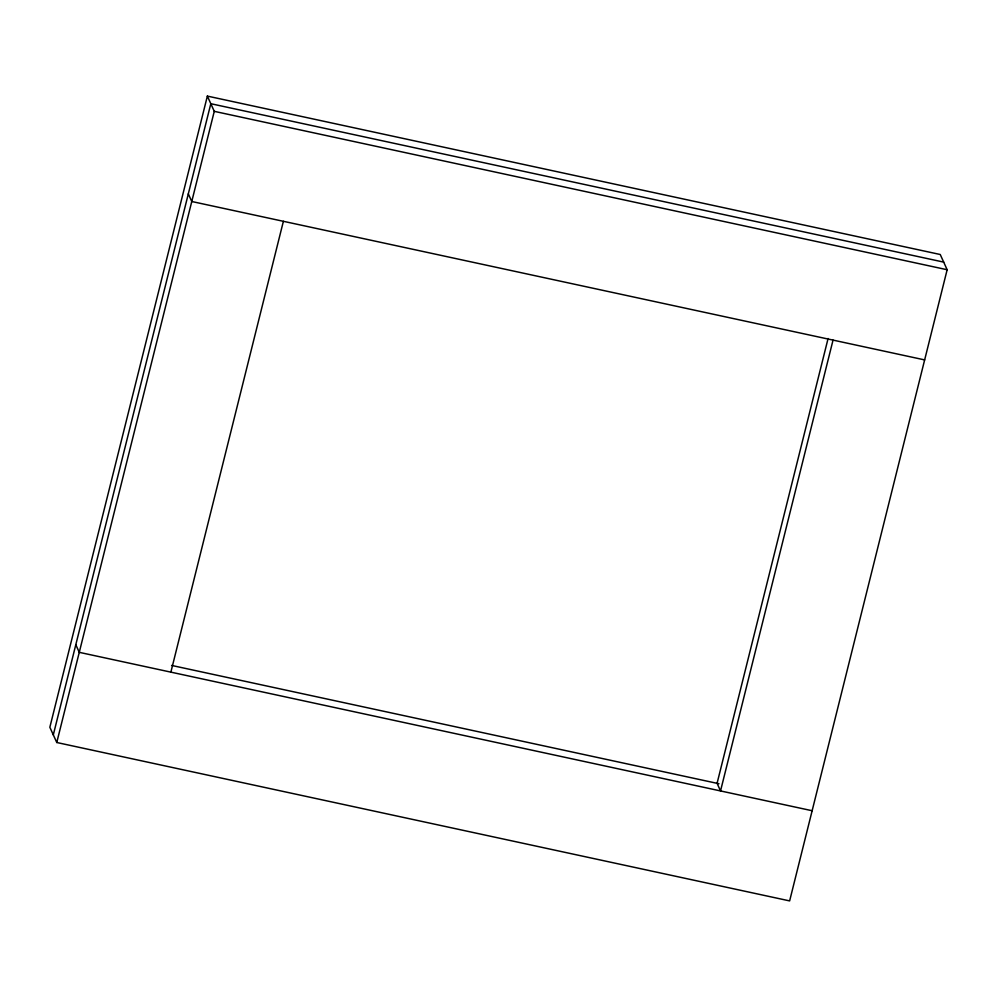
<?xml version="1.0" encoding="UTF-8"?>
<svg xmlns="http://www.w3.org/2000/svg" width="997" height="997" viewBox="0 0 997 997"><rect width="100%" height="100%" fill="white"/><g stroke="black" fill="none" stroke-linecap="round" stroke-linejoin="round"><path stroke-width="1.5" d="M207.364 96.098L49.85 727.262L56.767 742.503L789.636 900.902L947.15 269.738L940.233 254.497L207.364 96.098L214.268 111.34L56.767 742.503M53.302 734.889L210.816 103.713L943.698 262.111M170.873 672.14L283.385 221.309M828.083 338.506L717.08 783.318L720.532 790.933L833.043 340.102M214.268 111.34L947.15 269.738M924.643 359.905L191.773 201.506L188.308 193.879M171.596 665.423L718.974 783.729M812.144 810.735L79.262 652.337L75.809 644.723"/></g></svg>
